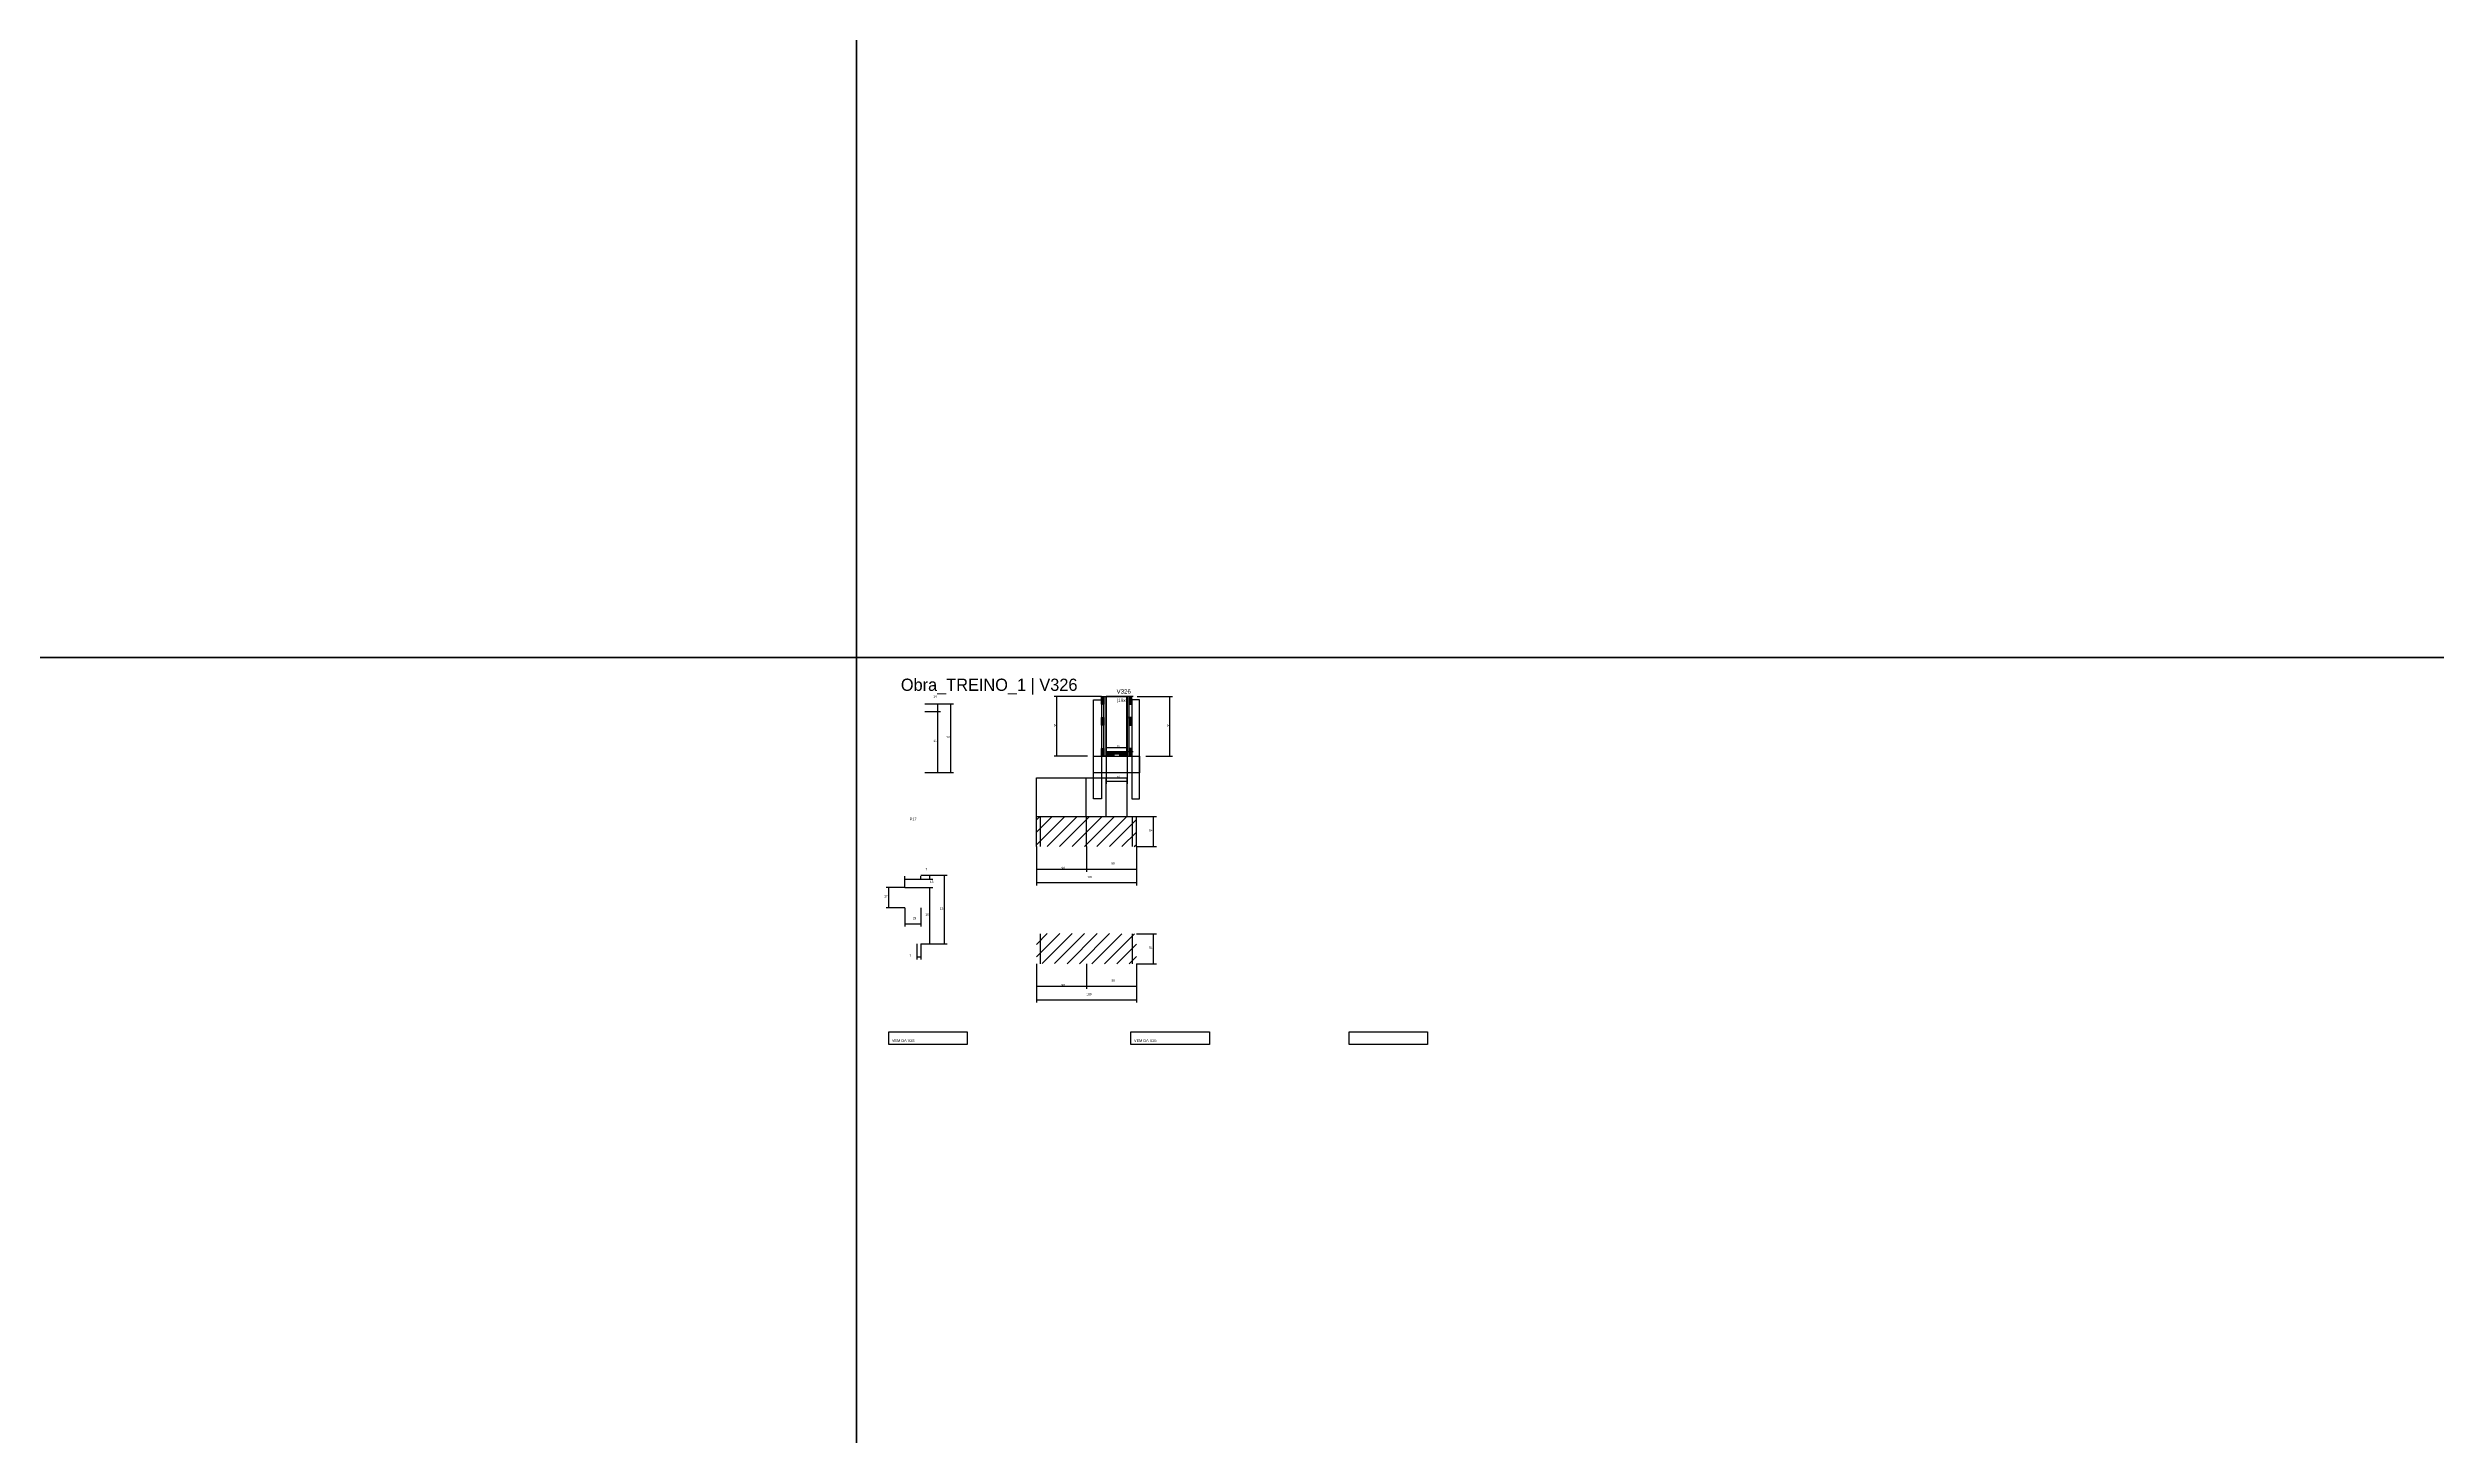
# Model space of a CAD drawing. Header units: metres. Extents: x -41 to 34840, y -36000 to 1848.
# Drawn here: x 4342 to 8648, y -3202 to -701 of the extents above; entities that cross this region are included whole.
import ezdxf

# ---------------------------------------------------------------- set-up
doc = ezdxf.new("R2010")
doc.units = ezdxf.units.M
for name, color, linetype in [('CELL_BORDER', 8, 'Continuous'), ('CONCRETO', 251, 'Continuous'), ('COTA', 4, 'Continuous'), ('Cota Seção (2x)', 4, 'Continuous'), ('Hachura', 253, 'Continuous'), ('LABEL_ID', 3, 'Continuous'), ('Madeira', 126, 'Continuous'), ('NOMENCLATURA', 7, 'Continuous'), ('Painéis', 200, 'Continuous'), ('REAPROVEITAMENTO', 251, 'Continuous'), ('SARR_2.2x7', 40, 'Continuous'), ('SARR_3.5x7', 81, 'Continuous'), ('Texto Seção', 7, 'Continuous')]:
    doc.layers.add(name, color=color, linetype=linetype)

msp = doc.modelspace()

# ---------------------------------------------------------------- hatches: boundary and pattern name
at = {"layer": 'Hachura'}
h = msp.add_hatch(dxfattribs=at)
h.set_pattern_fill('ANSI31', scale=0.5)
h.paths.add_polyline_path([(6245.8, -1884), (6241.4, -1884), (6241.4, -1884), (6241.4, -1870), (6241.4, -1870), (6245.8, -1870), (6245.8, -1870), (6245.8, -1884)])
h = msp.add_hatch(color=8, dxfattribs=at)
h.dxf.hatch_style = 1
h.paths.add_polyline_path([(6249.8, -1870), (6245.8, -1870), (6245.8, -1870), (6245.8, -1978), (6245.8, -1978), (6249.8, -1978), (6249.8, -1978), (6249.8, -1870)])
h = msp.add_hatch(color=8, dxfattribs=at)
h.dxf.hatch_style = 1
h.paths.add_polyline_path([(6291.8, -1870), (6287.8, -1870), (6287.8, -1870), (6287.8, -1978), (6287.8, -1978), (6291.8, -1978), (6291.8, -1978), (6291.8, -1870)])
h = msp.add_hatch(dxfattribs=at)
h.set_pattern_fill('ANSI31', scale=0.5)
h.paths.add_polyline_path([(6291.8, -1884), (6296.2, -1884), (6296.2, -1884), (6296.2, -1870), (6296.2, -1870), (6291.8, -1870), (6291.8, -1870), (6291.8, -1884)])
h = msp.add_hatch(dxfattribs=at)
h.set_pattern_fill('ANSI31', scale=0.5)
h.paths.add_polyline_path([(6245.8, -1922), (6241.4, -1922), (6241.4, -1922), (6241.4, -1908), (6241.4, -1908), (6245.8, -1908), (6245.8, -1908), (6245.8, -1922)])
h = msp.add_hatch(dxfattribs=at)
h.set_pattern_fill('ANSI31', scale=0.5)
h.paths.add_polyline_path([(6291.8, -1922), (6296.2, -1922), (6296.2, -1922), (6296.2, -1908), (6296.2, -1908), (6291.8, -1908), (6291.8, -1908), (6291.8, -1922)])
h = msp.add_hatch(dxfattribs=at)
h.set_pattern_fill('ANSI31', scale=0.5)
h.paths.add_polyline_path([(6245.8, -1978), (6241.4, -1978), (6241.4, -1978), (6241.4, -1964), (6241.4, -1964), (6245.8, -1964), (6245.8, -1964), (6245.8, -1978)])
h = msp.add_hatch(color=8, dxfattribs=at)
h.dxf.hatch_style = 1
h.paths.add_polyline_path([(6287.8, -1973.6), (6287.8, -1970), (6287.8, -1970), (6249.8, -1970), (6249.8, -1970), (6249.8, -1973.6), (6249.8, -1973.6), (6287.8, -1973.6)])
h = msp.add_hatch(dxfattribs=at)
h.set_pattern_fill('ANSI31', scale=0.5)
h.paths.add_polyline_path([(6249.8, -1978), (6249.8, -1973.6), (6249.8, -1973.6), (6263.8, -1973.6), (6263.8, -1973.6), (6263.8, -1978), (6263.8, -1978), (6249.8, -1978)])
h = msp.add_hatch(dxfattribs=at)
h.set_pattern_fill('ANSI31', scale=0.5)
h.paths.add_polyline_path([(6287.8, -1978), (6287.8, -1973.6), (6287.8, -1973.6), (6273.8, -1973.6), (6273.8, -1973.6), (6273.8, -1978), (6273.8, -1978), (6287.8, -1978)])
h = msp.add_hatch(dxfattribs=at)
h.set_pattern_fill('ANSI31', scale=0.5)
h.paths.add_polyline_path([(6291.8, -1978), (6296.2, -1978), (6296.2, -1978), (6296.2, -1964), (6296.2, -1964), (6291.8, -1964), (6291.8, -1964), (6291.8, -1978)])
at = {"layer": 'REAPROVEITAMENTO'}
h = msp.add_hatch(dxfattribs=at)
h.set_pattern_fill('ANSI31', scale=5)
h.paths.add_polyline_path([(6304.5, -2140.7), (6304.5, -2086.6), (6304.5, -2086.6), (6124.5, -2086.4), (6124.5, -2086.4), (6124.5, -2140.5), (6124.5, -2140.5), (6304.5, -2140.7)])
h = msp.add_hatch(dxfattribs=at)
h.set_pattern_fill('ANSI31', scale=5)
h.paths.add_polyline_path([(6304.5, -2351.9), (6304.5, -2297.7), (6304.5, -2297.7), (6124.5, -2297.6), (6124.5, -2297.6), (6124.5, -2351.7), (6124.5, -2351.7), (6304.5, -2351.9)])

# ---------------------------------------------------------------- linework, layer by layer
at = {"layer": 'CELL_BORDER'}
for points in [[(2900, -1800), (5800, -1800), (5800, 0), (2900, 0)], [(5800, -1800), (8700, -1800), (8700, 0), (5800, 0)], [(2900, -3600), (5800, -3600), (5800, -1800), (2900, -1800)], [(5800, -3600), (8700, -3600), (8700, -1800), (5800, -1800)]]:
    msp.add_lwpolyline(points, close=True, dxfattribs=at)
at = {"layer": 'CONCRETO'}
for points in [[(6249.8, -1870), (6249.8, -1870), (6287.8, -1870), (6287.8, -1898), (6287.8, -1898), (6287.8, -1970), (6249.8, -1970), (6249.8, -1870)], [(6249.8, -1970), (6287.8, -1970), (6287.8, -1870), (6249.8, -1870)]]:
    msp.add_lwpolyline(points, close=True, dxfattribs=at)
at = {"layer": 'COTA'}
for p, q in [((5923.3, -1883.2), (5951.7, -1883.2)), ((5923.3, -1883.2), (5974.8, -1883.2)), ((5946.7, -1897.2), (5946.7, -1883.2)), ((5969.8, -2007.2), (5969.8, -1883.2)), ((6241.4, -1870), (6156.1, -1870)), ((6161.1, -1978), (6161.1, -1870)), ((6305.8, -1870), (6369.6, -1870)), ((6364.6, -1978), (6364.6, -1870)), ((5923.3, -1897.2), (5951.7, -1897.2)), ((5923.3, -1897.2), (5951.7, -1897.2)), ((5946.7, -2007.2), (5946.7, -1897.2)), ((6216.2, -1978), (6156.1, -1978)), ((6249.8, -1978), (6249.8, -2027.7)), ((6287.8, -1978), (6287.8, -2027.7)), ((6321.4, -1978), (6369.6, -1978)), ((5923.3, -2007.2), (5951.7, -2007.2)), ((5923.3, -2007.2), (5974.8, -2007.2)), ((6249.8, -2022.7), (6287.8, -2022.7)), ((6304.5, -2086.6), (6340.6, -2086.6)), ((6335.6, -2140.6), (6335.6, -2086.6)), ((6124.5, -2140.6), (6124.5, -2186.2)), ((6124.5, -2140.6), (6124.5, -2210.7)), ((6214.5, -2140.6), (6214.5, -2186.2)), ((6214.5, -2140.6), (6214.5, -2186.2)), ((6304.5, -2140.6), (6304.5, -2186.2)), ((6304.5, -2140.6), (6304.5, -2210.7)), ((6304.5, -2140.6), (6340.6, -2140.6)), ((5887, -2214.2), (5887, -2194.2)), ((5916, -2192.2), (5937.5, -2192.2)), ((5916, -2199.2), (5916, -2194.2)), ((5932.5, -2199.2), (5932.5, -2192.2)), ((6124.5, -2181.2), (6214.5, -2181.2)), ((6214.5, -2181.2), (6304.5, -2181.2)), ((5887, -2199.2), (5916, -2199.2)), ((5887, -2214.2), (5937.5, -2214.2)), ((5916, -2199.2), (5937.5, -2199.2)), ((5932.5, -2316.2), (5932.5, -2214.2)), ((6124.5, -2205.7), (6304.5, -2205.7)), ((5909, -2316.2), (5909, -2344.4)), ((5916, -2316.2), (5937.5, -2316.2)), ((5916, -2316.2), (5916, -2344.4)), ((6304.5, -2297.8), (6340.6, -2297.8)), ((6335.6, -2351.8), (6335.6, -2297.8)), ((5909, -2339.4), (5916, -2339.4)), ((6124.5, -2351.8), (6124.5, -2397.3)), ((6124.5, -2351.8), (6124.5, -2421.9)), ((6214.5, -2351.8), (6214.5, -2397.3)), ((6214.5, -2351.8), (6214.5, -2397.3)), ((6304.5, -2351.8), (6304.5, -2397.3)), ((6304.5, -2351.8), (6304.5, -2421.9)), ((6304.5, -2351.8), (6340.6, -2351.8)), ((6124.5, -2392.3), (6214.5, -2392.3)), ((6214.5, -2392.3), (6304.5, -2392.3)), ((6124.5, -2416.9), (6304.5, -2416.9))]:
    msp.add_line(p, q, dxfattribs=at)
at = {"layer": 'Cota Seção (2x)'}
for p, q in [((6298.8, -1870), (6282.3, -1870)), ((6287.3, -1970), (6287.3, -1870)), ((6249.8, -1978), (6249.8, -1957)), ((6249.8, -1962), (6287.8, -1962)), ((6298.8, -1970), (6282.3, -1970)), ((6287.8, -1978), (6287.8, -1957)), ((5916, -2192.2), (5963.4, -2192.2)), ((5958.4, -2316.2), (5958.4, -2192.2)), ((5887, -2214.2), (5853.2, -2214.2)), ((5858.2, -2251.2), (5858.2, -2214.2)), ((5887, -2251.2), (5853.2, -2251.2)), ((5887, -2251.2), (5887, -2285)), ((5887, -2280), (5916, -2280)), ((5916, -2251.2), (5916, -2285)), ((5916, -2316.2), (5963.4, -2316.2))]:
    msp.add_line(p, q, dxfattribs=at)
at = {"layer": 'Madeira'}
for points in [[(6245.8, -1884), (6241.4, -1884), (6241.4, -1870), (6245.8, -1870)], [(6291.8, -1884), (6296.2, -1884), (6296.2, -1870), (6291.8, -1870)], [(6245.8, -1922), (6241.4, -1922), (6241.4, -1908), (6245.8, -1908)], [(6291.8, -1922), (6296.2, -1922), (6296.2, -1908), (6291.8, -1908)], [(6245.8, -1978), (6241.4, -1978), (6241.4, -1964), (6245.8, -1964)], [(6249.8, -1978), (6249.8, -1973.6), (6263.8, -1973.6), (6263.8, -1978)], [(6287.8, -1978), (6287.8, -1973.6), (6273.8, -1973.6), (6273.8, -1978)], [(6291.8, -1978), (6296.2, -1978), (6296.2, -1964), (6291.8, -1964)]]:
    msp.add_lwpolyline(points, close=True, dxfattribs=at)
at = {"layer": 'Painéis'}
for p, q in [((6249.8, -1978), (6249.8, -1870)), ((6287.8, -1978), (6287.8, -1870)), ((6249.8, -1970), (6287.8, -1970)), ((6249.8, -1973.6), (6249.8, -1970)), ((6287.8, -1973.6), (6287.8, -1970)), ((6124.5, -2016.6), (6214.1, -2016.6)), ((6124.5, -2086.6), (6124.5, -2016.6)), ((6214.1, -2086.6), (6214.1, -2016.6)), ((6214.1, -2016.6), (6250.1, -2016.6)), ((6214.1, -2086.6), (6214.1, -2016.6)), ((6250.1, -2086.6), (6250.1, -2016.6)), ((6250.1, -2016.6), (6288.1, -2016.6)), ((6250.1, -2086.6), (6250.1, -2016.6)), ((6288.1, -2086.6), (6288.1, -2016.6)), ((6124.5, -2086.6), (6304.5, -2086.6)), ((6124.5, -2140.6), (6124.5, -2086.6)), ((6124.5, -2086.6), (6214.1, -2086.6)), ((6214.1, -2086.6), (6250.1, -2086.6)), ((6214.5, -2140.6), (6214.5, -2086.6)), ((6250.1, -2086.6), (6288.1, -2086.6)), ((6304.5, -2140.6), (6304.5, -2086.6))]:
    msp.add_line(p, q, dxfattribs=at)
for points in [[(6245.8, -1870), (6249.8, -1870), (6249.8, -1978), (6245.8, -1978)], [(6291.8, -1870), (6287.8, -1870), (6287.8, -1978), (6291.8, -1978)], [(6287.8, -1973.6), (6287.8, -1970), (6249.8, -1970), (6249.8, -1973.6)]]:
    msp.add_lwpolyline(points, close=True, dxfattribs=at)
at = {"layer": 'SARR_2.2x7'}
for p, q in [((6131.5, -2140.6), (6131.5, -2086.6)), ((6297.5, -2140.6), (6297.5, -2086.6)), ((6131.5, -2351.8), (6131.5, -2297.8)), ((6297.5, -2351.8), (6297.5, -2297.8))]:
    msp.add_line(p, q, dxfattribs=at)
at = {"layer": 'SARR_3.5x7'}
for points in [[(6227.4, -1876), (6241.4, -1876), (6241.4, -2054.4), (6227.4, -2054.4)], [(6310.2, -1876), (6296.2, -1876), (6296.2, -2054.4), (6310.2, -2054.4)], [(6227.4, -1978), (6310.2, -1978), (6310.2, -2008), (6227.4, -2008)]]:
    msp.add_lwpolyline(points, close=True, dxfattribs=at)
at = {"layer": 'Texto Seção'}
for points in [[(5858.4, -2474.5), (5999.8, -2474.5), (5999.8, -2497.7), (5858.4, -2497.7)], [(6294.7, -2474.5), (6436.1, -2474.5), (6436.1, -2497.7), (6294.7, -2497.7)], [(6688.1, -2474.5), (6829.5, -2474.5), (6829.5, -2497.7), (6688.1, -2497.7)]]:
    msp.add_lwpolyline(points, close=True, dxfattribs=at)

# ---------------------------------------------------------------- texts
at = {"layer": 'COTA'}
for s, p in [('14', (5938.6, -1872.1)), ('54', (6155.6, -1924)), ('54', (6359.1, -1924)), ('110', (5938.6, -1952.2)), ('124', (5961.7, -1945.2)), ('19', (6268.8, -2017.2)), ('54', (6327.5, -2113.6)), ('7', (5924.4, -2183.3)), ('90', (6169.5, -2181.2)), ('180', (6214.5, -2197.6)), ('90', (6259.5, -2173)), ('15', (5932.5, -2206.2)), ('102', (5924.4, -2265.2)), ('54', (6327.5, -2324.8)), ('7', (5895.3, -2339.4)), ('90', (6169.5, -2392.3)), ('180', (6214.5, -2408.8)), ('90', (6259.5, -2384.2))]:
    msp.add_text(s, height=4, dxfattribs=at).set_placement(p)
at = {"layer": 'Cota Seção (2x)'}
for s, p in [('50', (6287.3, -1910)), ('19', (6268.8, -1962)), ('37', (5850, -2232.7)), ('29', (5901.5, -2271.9)), ('124', (5950.4, -2254.2))]:
    msp.add_text(s, height=4, dxfattribs=at).set_placement(p)
at = {"layer": 'LABEL_ID'}
msp.add_text('Obra_TREINO_1 | V326', height=22, dxfattribs=at).set_placement((5880, -1860))
at = {"layer": 'NOMENCLATURA'}
msp.add_text('P17', height=5, dxfattribs=at).set_placement((5896.1, -2093.6))
at = {"layer": 'Texto Seção'}
for s, height, p in [('V326', 8, (6268.8, -1865)), ('(19x50)', 6, (6268.8, -1880)), ('VEM DA V25', 5, (5863.9, -2492.9)), ('VEM DA V26', 5, (6300.2, -2492.9))]:
    msp.add_text(s, height=height, dxfattribs=at).set_placement(p)

doc.saveas('drawing.dxf')
